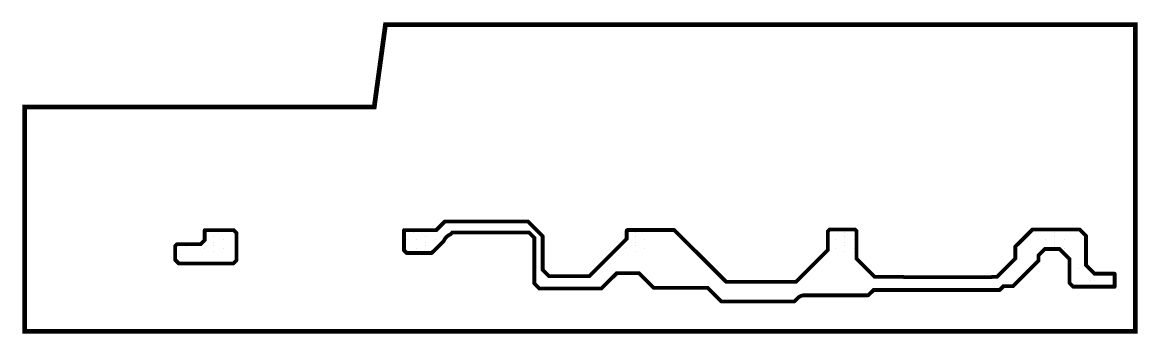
# Model space of a CAD drawing. Extents: x 1.04 to 3.38, y 0.68 to 1.33.
import ezdxf

# ---------------------------------------------------------------- set-up
doc = ezdxf.new("R2010")
doc.units = 0
doc.linetypes.add('SIG_12', pattern=[2, 1, 1])
for name, color, linetype in [('BOARD_OUTLINE_00', 5, 'CONTINUOUS'), ('POUR_OUTLINE_01', 3, 'CONTINUOUS'), ('POUR_PADTHERM_01', 3, 'CONTINUOUS'), ('POUR_VIATHERM_01', 3, 'CONTINUOUS')]:
    doc.layers.add(name, color=color, linetype=linetype)

# ---------------------------------------------------------------- blocks, each defined once
blk = doc.blocks.new('SMOOTH_0$01')
at = {"const_width": 0.005}
blk.add_lwpolyline([(-0.0025, 0, 1), (0.0025, 0, 1)], format="xyb", close=True, dxfattribs=at)
blk = doc.blocks.new('BOARD_1')
at = {"layer": 'BOARD_OUTLINE_00', "const_width": 0.01}
blk.add_lwpolyline([(2.3349390814, 6.9291e-06), (2.3349390814, 0.6456762205), (0.7587252493, 0.6456762205), (0.7351032021, 0.4724989501), (0.0002934121, 0.4724989501), (0.0002934121, 6.9291e-06)], close=True, dxfattribs=at)
at = {"layer": 'BOARD_OUTLINE_00'}
for p in [(0.7587252493, 0.6456762205), (2.3349390814, 0.6456762205), (0.0002934121, 0.4724989501), (0.7351032021, 0.4724989501), (0.0002934121, 6.9291e-06), (2.3349390814, 6.9291e-06)]:
    blk.add_blockref('SMOOTH_0$01', p, dxfattribs=at)
blk = doc.blocks.new('POUR_OUTLINE_8')
at = {"layer": 'POUR_OUTLINE_01', "const_width": 0.008}
blk.add_lwpolyline([(2.2749448819, 5.0694105774), (2.2749448819, 5.0966188451, 0.4142135624), (2.2748728871, 5.0966908399), (2.232640315, 5.0966908399), (2.2146493701, 5.1146817585), (2.2146493701, 5.1763564042, 0.1989123674), (2.214628294, 5.1764073228), (2.2013091339, 5.1897264567, 0.1989123674), (2.2012582152, 5.1897475328), (2.1022226509, 5.1897475328, 0.1989123674), (2.1021717323, 5.1897264567), (2.066148084, 5.1537028084, 0.1989123674), (2.0661270079, 5.1536518898), (2.0661270079, 5.1284996063), (2.0276017323, 5.0899743307), (2.0171274803, 5.0899743307, 0.0755655069), (2.0171060892, 5.0899710761, -0.075589629), (2.0129448819, 5.0893383727), (1.8349448819, 5.0893383727, -0.075589629), (1.8307836745, 5.0899710761, 0.0755655069), (1.8307622835, 5.0899743307), (1.7709237795, 5.0899743307), (1.732216378, 5.1286817323), (1.732216378, 5.1869233596, 0.1989123674), (1.7321953018, 5.1869742782), (1.7293091076, 5.1898604724, 0.1989123674), (1.729258189, 5.1898815486), (1.6760886089, 5.1898815486, 0.1989123674), (1.6760376903, 5.1898604724), (1.6718800262, 5.1857028084, 0.1989123674), (1.6718589501, 5.1856518898), (1.6718589501, 5.1465958005), (1.6047735958, 5.0795104462), (1.458459895, 5.0795104462), (1.3493091076, 5.1886612336, 0.1989123674), (1.349258189, 5.1886823097), (1.2502877953, 5.1886823097, 0.1989123674), (1.2502368766, 5.1886612336), (1.2492784777, 5.1877028346, 0.1989123674), (1.2492574016, 5.187651916), (1.2492574016, 5.1703692126), (1.170601706, 5.0917135696), (1.1112661417, 5.0917135696, 0.0433520107), (1.111253727, 5.0917124934, -0.0868258434), (1.1026360367, 5.0917124934, 0.0433520107), (1.102623622, 5.0917135696), (1.0856630446, 5.0917135696), (1.0726948819, 5.1046817323), (1.0726948819, 5.1754018898, 0.1989123674), (1.0726738058, 5.1754528084), (1.0413091076, 5.2068175066, 0.1989123674), (1.041258189, 5.2068385827), (0.8671315748, 5.2068385827, 0.1989123674), (0.8670806562, 5.2068175066), (0.8486017323, 5.1883385827), (0.7810288451, 5.1883385827, 0.4142135624), (0.7809568504, 5.1882665879), (0.7809568504, 5.1460372441, 0.1989123674), (0.7809779265, 5.1459863255), (0.7865806562, 5.1403835958, 0.1989123674), (0.7866315748, 5.1403625197), (0.8392820997, 5.1403625197, 0.1989123674), (0.8393330184, 5.1403835958), (0.8648323097, 5.1658828609, 0.0984588541), (0.8648479003, 5.1659062205, -0.1989017114), (0.8783772441, 5.1794355643, 0.0984588541), (0.8784006037, 5.1794511549), (0.8823358793, 5.1833864304), (1.0436495801, 5.1833864304), (1.0550405774, 5.1719954593), (1.0550405774, 5.0761209711, 0.1989123674), (1.0550616535, 5.0760700525), (1.0655806037, 5.0655510761, 0.1989123674), (1.0656315223, 5.06553), (1.1960667717, 5.06553, 0.1989123674), (1.1961176903, 5.0655510761), (1.2282880315, 5.0977213911), (1.2749845407, 5.0977213911), (1.3055806562, 5.0671252756, 0.1989123674), (1.3056315748, 5.0671041995), (1.4193673228, 5.0671041995), (1.4481116535, 5.0383598688, 0.1989123674), (1.4481625722, 5.0383387927), (1.6016306824, 5.0383387927, 0.1989123674), (1.601681601, 5.0383598688), (1.6088025984, 5.0454808661, -0.1989123674), (1.6229448819, 5.0513387927), (1.7571959055, 5.0513387927, 0.1989123674), (1.7572468241, 5.0513598688), (1.7682880315, 5.0624010761), (2.0331956693, 5.0624010761, 0.1989123674), (2.0332465879, 5.0624221522), (2.0412880315, 5.0704635958), (2.0613832021, 5.0704635958, 0.1989123674), (2.0614341207, 5.0704846719), (2.1146738058, 5.123724357, 0.1989123674), (2.1146948819, 5.1237752756), (2.1146948819, 5.1352454331), (2.1282880315, 5.1488386089), (2.1591017585, 5.1488385564), (2.1799448819, 5.1279954068), (2.1799448819, 5.0775252756, 0.1989123674), (2.179965958, 5.077474357), (2.1880806562, 5.0693596588, 0.1989123674), (2.1881315748, 5.0693385827), (2.2748728871, 5.0693385827, 0.4142135624)], format="xyb", close=True, dxfattribs=at)
blk = doc.blocks.new('POUR_PADTHERM_9')
at = {"layer": 'POUR_PADTHERM_01'}
for points in [[(1.6882755906, 5.1688582677), (1.6882755906, 5.1688582677, 1), (1.6882755906, 5.1688582677), (1.6882755906, 5.1688582677, 1), (1.6882755906, 5.1688582677)], [(1.7079606299, 5.1747637795), (1.7079606299, 5.1747637795, 1), (1.7079606299, 5.1747637795), (1.7079606299, 5.1747637795, 1), (1.7079606299, 5.1747637795)], [(1.7079606299, 5.1629527559), (1.7079606299, 5.1629527559, 1), (1.7079606299, 5.1629527559), (1.7079606299, 5.1629527559, 1), (1.7079606299, 5.1629527559)], [(1.7276456693, 5.1688582677), (1.7276456693, 5.1688582677, 1), (1.7276456693, 5.1688582677), (1.7276456693, 5.1688582677, 1), (1.7276456693, 5.1688582677)]]:
    blk.add_lwpolyline(points, format="xyb", dxfattribs=at)
blk = doc.blocks.new('POUR_PADTHERM_10')
at = {"layer": 'POUR_PADTHERM_01'}
for points in [[(2.1989448819, 5.1083385827), (2.1989448819, 5.1083385827, 1), (2.1989448819, 5.1083385827), (2.1989448819, 5.1083385827, 1), (2.1989448819, 5.1083385827)], [(2.2239448819, 5.0833385827), (2.2239448819, 5.0833385827, 1), (2.2239448819, 5.0833385827), (2.2239448819, 5.0833385827, 1), (2.2239448819, 5.0833385827)]]:
    blk.add_lwpolyline(points, format="xyb", dxfattribs=at)
blk = doc.blocks.new('POUR_PADTHERM_11')
at = {"layer": 'POUR_PADTHERM_01'}
for points in [[(2.1292755906, 5.1491732283), (2.1292755906, 5.1491732283, 1), (2.1292755906, 5.1491732283), (2.1292755906, 5.1491732283, 1), (2.1292755906, 5.1491732283)], [(2.1489606299, 5.1550787402), (2.1489606299, 5.1550787402, 1), (2.1489606299, 5.1550787402), (2.1489606299, 5.1550787402, 1), (2.1489606299, 5.1550787402)], [(2.1686456693, 5.1491732283), (2.1686456693, 5.1491732283, 1), (2.1686456693, 5.1491732283), (2.1686456693, 5.1491732283, 1), (2.1686456693, 5.1491732283)]]:
    blk.add_lwpolyline(points, format="xyb", dxfattribs=at)
blk = doc.blocks.new('POUR_PADTHERM_12')
at = {"layer": 'POUR_PADTHERM_01'}
for points in [[(1.2472755906, 5.1885433071), (1.2472755906, 5.1885433071, 1), (1.2472755906, 5.1885433071), (1.2472755906, 5.1885433071, 1), (1.2472755906, 5.1885433071)], [(1.2669606299, 5.1826377953), (1.2669606299, 5.1826377953, 1), (1.2669606299, 5.1826377953), (1.2669606299, 5.1826377953, 1), (1.2669606299, 5.1826377953)], [(1.2866456693, 5.1885433071), (1.2866456693, 5.1885433071, 1), (1.2866456693, 5.1885433071), (1.2866456693, 5.1885433071, 1), (1.2866456693, 5.1885433071)]]:
    blk.add_lwpolyline(points, format="xyb", dxfattribs=at)
blk = doc.blocks.new('POUR_PADTHERM_13')
at = {"layer": 'POUR_PADTHERM_01'}
for points in [[(1.2472755906, 5.1688582677), (1.2472755906, 5.1688582677, 1), (1.2472755906, 5.1688582677), (1.2472755906, 5.1688582677, 1), (1.2472755906, 5.1688582677)], [(1.2669606299, 5.1747637795), (1.2669606299, 5.1747637795, 1), (1.2669606299, 5.1747637795), (1.2669606299, 5.1747637795, 1), (1.2669606299, 5.1747637795)], [(1.2669606299, 5.1629527559), (1.2669606299, 5.1629527559, 1), (1.2669606299, 5.1629527559), (1.2669606299, 5.1629527559, 1), (1.2669606299, 5.1629527559)], [(1.2866456693, 5.1688582677), (1.2866456693, 5.1688582677, 1), (1.2866456693, 5.1688582677), (1.2866456693, 5.1688582677, 1), (1.2866456693, 5.1688582677)]]:
    blk.add_lwpolyline(points, format="xyb", dxfattribs=at)
blk = doc.blocks.new('POUR_PADTHERM_14')
at = {"layer": 'POUR_PADTHERM_01'}
for points in [[(1.2472755906, 5.1491732283), (1.2472755906, 5.1491732283, 1), (1.2472755906, 5.1491732283), (1.2472755906, 5.1491732283, 1), (1.2472755906, 5.1491732283)], [(1.2669606299, 5.1550787402), (1.2669606299, 5.1550787402, 1), (1.2669606299, 5.1550787402), (1.2669606299, 5.1550787402, 1), (1.2669606299, 5.1550787402)], [(1.2669606299, 5.1432677165), (1.2669606299, 5.1432677165, 1), (1.2669606299, 5.1432677165), (1.2669606299, 5.1432677165, 1), (1.2669606299, 5.1432677165)], [(1.2866456693, 5.1491732283), (1.2866456693, 5.1491732283, 1), (1.2866456693, 5.1491732283), (1.2866456693, 5.1491732283, 1), (1.2866456693, 5.1491732283)]]:
    blk.add_lwpolyline(points, format="xyb", dxfattribs=at)
blk = doc.blocks.new('POUR_PADTHERM_15')
at = {"layer": 'POUR_PADTHERM_01'}
for points in [[(2.1292755906, 5.1688582677), (2.1292755906, 5.1688582677, 1), (2.1292755906, 5.1688582677), (2.1292755906, 5.1688582677, 1), (2.1292755906, 5.1688582677)], [(2.1489606299, 5.1747637795), (2.1489606299, 5.1747637795, 1), (2.1489606299, 5.1747637795), (2.1489606299, 5.1747637795, 1), (2.1489606299, 5.1747637795)], [(2.1489606299, 5.1629527559), (2.1489606299, 5.1629527559, 1), (2.1489606299, 5.1629527559), (2.1489606299, 5.1629527559, 1), (2.1489606299, 5.1629527559)], [(2.1686456693, 5.1688582677), (2.1686456693, 5.1688582677, 1), (2.1686456693, 5.1688582677), (2.1686456693, 5.1688582677, 1), (2.1686456693, 5.1688582677)]]:
    blk.add_lwpolyline(points, format="xyb", dxfattribs=at)
blk = doc.blocks.new('POUR_PADTHERM_16')
at = {"layer": 'POUR_PADTHERM_01'}
for points in [[(2.2559448819, 5.100511811), (2.2559448819, 5.100511811, 1), (2.2559448819, 5.100511811), (2.2559448819, 5.100511811, 1), (2.2559448819, 5.100511811)], [(2.2319291339, 5.0825984252), (2.2319291339, 5.0825984252, 1), (2.2319291339, 5.0825984252), (2.2319291339, 5.0825984252, 1), (2.2319291339, 5.0825984252)]]:
    blk.add_lwpolyline(points, format="xyb", dxfattribs=at)
blk = doc.blocks.new('POUR_PADTHERM_17')
at = {"layer": 'POUR_PADTHERM_01'}
for points in [[(2.1292755906, 5.1885433071), (2.1292755906, 5.1885433071, 1), (2.1292755906, 5.1885433071), (2.1292755906, 5.1885433071, 1), (2.1292755906, 5.1885433071)], [(2.1489606299, 5.1826377953), (2.1489606299, 5.1826377953, 1), (2.1489606299, 5.1826377953), (2.1489606299, 5.1826377953, 1), (2.1489606299, 5.1826377953)], [(2.1686456693, 5.1885433071), (2.1686456693, 5.1885433071, 1), (2.1686456693, 5.1885433071), (2.1686456693, 5.1885433071, 1), (2.1686456693, 5.1885433071)]]:
    blk.add_lwpolyline(points, format="xyb", dxfattribs=at)
blk = doc.blocks.new('POUR_PADTHERM_18')
at = {"layer": 'POUR_PADTHERM_01'}
for points in [[(0.8072755906, 5.1491732283), (0.8072755906, 5.1491732283, 1), (0.8072755906, 5.1491732283), (0.8072755906, 5.1491732283, 1), (0.8072755906, 5.1491732283)], [(0.8269606299, 5.1550787402), (0.8269606299, 5.1550787402, 1), (0.8269606299, 5.1550787402), (0.8269606299, 5.1550787402, 1), (0.8269606299, 5.1550787402)], [(0.8269606299, 5.1432677165), (0.8269606299, 5.1432677165, 1), (0.8269606299, 5.1432677165), (0.8269606299, 5.1432677165, 1), (0.8269606299, 5.1432677165)], [(0.8466456693, 5.1491732283), (0.8466456693, 5.1491732283, 1), (0.8466456693, 5.1491732283), (0.8466456693, 5.1491732283, 1), (0.8466456693, 5.1491732283)]]:
    blk.add_lwpolyline(points, format="xyb", dxfattribs=at)
blk = doc.blocks.new('POUR_PADTHERM_19')
at = {"layer": 'POUR_PADTHERM_01'}
for points in [[(0.8072755906, 5.1688582677), (0.8072755906, 5.1688582677, 1), (0.8072755906, 5.1688582677), (0.8072755906, 5.1688582677, 1), (0.8072755906, 5.1688582677)], [(0.8269606299, 5.1747637795), (0.8269606299, 5.1747637795, 1), (0.8269606299, 5.1747637795), (0.8269606299, 5.1747637795, 1), (0.8269606299, 5.1747637795)], [(0.8269606299, 5.1629527559), (0.8269606299, 5.1629527559, 1), (0.8269606299, 5.1629527559), (0.8269606299, 5.1629527559, 1), (0.8269606299, 5.1629527559)], [(0.8466456693, 5.1688582677), (0.8466456693, 5.1688582677, 1), (0.8466456693, 5.1688582677), (0.8466456693, 5.1688582677, 1), (0.8466456693, 5.1688582677)]]:
    blk.add_lwpolyline(points, format="xyb", dxfattribs=at)
blk = doc.blocks.new('POUR_PADTHERM_20')
at = {"layer": 'POUR_PADTHERM_01'}
for points in [[(1.6882755906, 5.1491732283), (1.6882755906, 5.1491732283, 1), (1.6882755906, 5.1491732283), (1.6882755906, 5.1491732283, 1), (1.6882755906, 5.1491732283)], [(1.7079606299, 5.1550787402), (1.7079606299, 5.1550787402, 1), (1.7079606299, 5.1550787402), (1.7079606299, 5.1550787402, 1), (1.7079606299, 5.1550787402)], [(1.7079606299, 5.1432677165), (1.7079606299, 5.1432677165, 1), (1.7079606299, 5.1432677165), (1.7079606299, 5.1432677165, 1), (1.7079606299, 5.1432677165)], [(1.7276456693, 5.1491732283), (1.7276456693, 5.1491732283, 1), (1.7276456693, 5.1491732283), (1.7276456693, 5.1491732283, 1), (1.7276456693, 5.1491732283)]]:
    blk.add_lwpolyline(points, format="xyb", dxfattribs=at)
blk = doc.blocks.new('POUR_PADTHERM_21')
at = {"layer": 'POUR_PADTHERM_01'}
for points in [[(1.6882755906, 5.1885433071), (1.6882755906, 5.1885433071, 1), (1.6882755906, 5.1885433071), (1.6882755906, 5.1885433071, 1), (1.6882755906, 5.1885433071)], [(1.7079606299, 5.1826377953), (1.7079606299, 5.1826377953, 1), (1.7079606299, 5.1826377953), (1.7079606299, 5.1826377953, 1), (1.7079606299, 5.1826377953)], [(1.7276456693, 5.1885433071), (1.7276456693, 5.1885433071, 1), (1.7276456693, 5.1885433071), (1.7276456693, 5.1885433071, 1), (1.7276456693, 5.1885433071)]]:
    blk.add_lwpolyline(points, format="xyb", dxfattribs=at)
blk = doc.blocks.new('POUR_VIATHERM_22')
at = {"layer": 'POUR_VIATHERM_01'}
for points in [[(0.8009448819, 5.1833385827), (0.8009448819, 5.1833385827)], [(0.7859448819, 5.1683385827), (0.7859448819, 5.1683385827)]]:
    blk.add_lwpolyline(points, dxfattribs=at)
blk = doc.blocks.new('POUR_HEADER_2')
for name in ['POUR_OUTLINE_8', 'POUR_VIATHERM_22', 'POUR_PADTHERM_19', 'POUR_PADTHERM_12', 'POUR_PADTHERM_13', 'POUR_PADTHERM_21', 'POUR_PADTHERM_9', 'POUR_PADTHERM_17', 'POUR_PADTHERM_15', 'POUR_PADTHERM_18', 'POUR_PADTHERM_14', 'POUR_PADTHERM_20', 'POUR_PADTHERM_11', 'POUR_PADTHERM_10', 'POUR_PADTHERM_16']:
    blk.add_blockref(name, (-0.7769448819, -5.1923385827))
blk = doc.blocks.new('POUR_OUTLINE_7')
at = {"layer": 'POUR_OUTLINE_01', "const_width": 0.008}
blk.add_lwpolyline([(0.4289448819, 5.1250252756), (0.4289448819, 5.1826518898, 0.1989123674), (0.4289238058, 5.1827028084), (0.4233091076, 5.1883175066, 0.1989123674), (0.423258189, 5.1883385827), (0.3622668766, 5.1883385827, 0.4142135624), (0.3621948819, 5.1882665879), (0.3621948819, 5.1674317323), (0.3536017585, 5.1588385827), (0.3041315748, 5.1588385827, 0.1989123674), (0.3040806562, 5.1588175066), (0.299965958, 5.1547028084, 0.1989123674), (0.2999448819, 5.1546518898), (0.2999448819, 5.1260252756, 0.1989123674), (0.299965958, 5.125974357), (0.3075806562, 5.1183596588, 0.1989123674), (0.3076315748, 5.1183385827), (0.422258189, 5.1183385827, 0.1989123674), (0.4223091076, 5.1183596588), (0.4289238058, 5.124974357, 0.1989123674)], format="xyb", close=True, dxfattribs=at)
blk = doc.blocks.new('POUR_PADTHERM_23')
at = {"layer": 'POUR_PADTHERM_01'}
for points in [[(0.3612755906, 5.1688582677), (0.3612755906, 5.1688582677, 1), (0.3612755906, 5.1688582677), (0.3612755906, 5.1688582677, 1), (0.3612755906, 5.1688582677)], [(0.3809606299, 5.1747637795), (0.3809606299, 5.1747637795, 1), (0.3809606299, 5.1747637795), (0.3809606299, 5.1747637795, 1), (0.3809606299, 5.1747637795)], [(0.3809606299, 5.1629527559), (0.3809606299, 5.1629527559, 1), (0.3809606299, 5.1629527559), (0.3809606299, 5.1629527559, 1), (0.3809606299, 5.1629527559)], [(0.4006456693, 5.1688582677), (0.4006456693, 5.1688582677, 1), (0.4006456693, 5.1688582677), (0.4006456693, 5.1688582677, 1), (0.4006456693, 5.1688582677)]]:
    blk.add_lwpolyline(points, format="xyb", dxfattribs=at)
blk = doc.blocks.new('POUR_VIATHERM_24')
at = {"layer": 'POUR_VIATHERM_01'}
for points in [[(0.3089448819, 5.1381732283), (0.3089448819, 5.1381732283)], [(0.3239448819, 5.1531732283), (0.3239448819, 5.1531732283)]]:
    blk.add_lwpolyline(points, dxfattribs=at)
blk = doc.blocks.new('POUR_PADTHERM_25')
at = {"layer": 'POUR_PADTHERM_01'}
for points in [[(0.3612755906, 5.1491732283), (0.3612755906, 5.1491732283, 1), (0.3612755906, 5.1491732283), (0.3612755906, 5.1491732283, 1), (0.3612755906, 5.1491732283)], [(0.3809606299, 5.1550787402), (0.3809606299, 5.1550787402, 1), (0.3809606299, 5.1550787402), (0.3809606299, 5.1550787402, 1), (0.3809606299, 5.1550787402)], [(0.3809606299, 5.1432677165), (0.3809606299, 5.1432677165, 1), (0.3809606299, 5.1432677165), (0.3809606299, 5.1432677165, 1), (0.3809606299, 5.1432677165)], [(0.4006456693, 5.1491732283), (0.4006456693, 5.1491732283, 1), (0.4006456693, 5.1491732283), (0.4006456693, 5.1491732283, 1), (0.4006456693, 5.1491732283)]]:
    blk.add_lwpolyline(points, format="xyb", dxfattribs=at)
blk = doc.blocks.new('POUR_HEADER_3')
for name in ['POUR_OUTLINE_7', 'POUR_PADTHERM_23', 'POUR_VIATHERM_24', 'POUR_PADTHERM_25']:
    blk.add_blockref(name, (-0.3619448819, -5.1923385827))

msp = doc.modelspace()

# ---------------------------------------------------------------- block references
msp.add_blockref('BOARD_1', (1.0424809711, 0.6840338845))
at = {"linetype": 'SIG_12'}
for name, p in [('POUR_HEADER_2', (1.836, 0.901)), ('POUR_HEADER_3', (1.421, 0.901))]:
    msp.add_blockref(name, p, dxfattribs=at)

doc.saveas('drawing.dxf')
